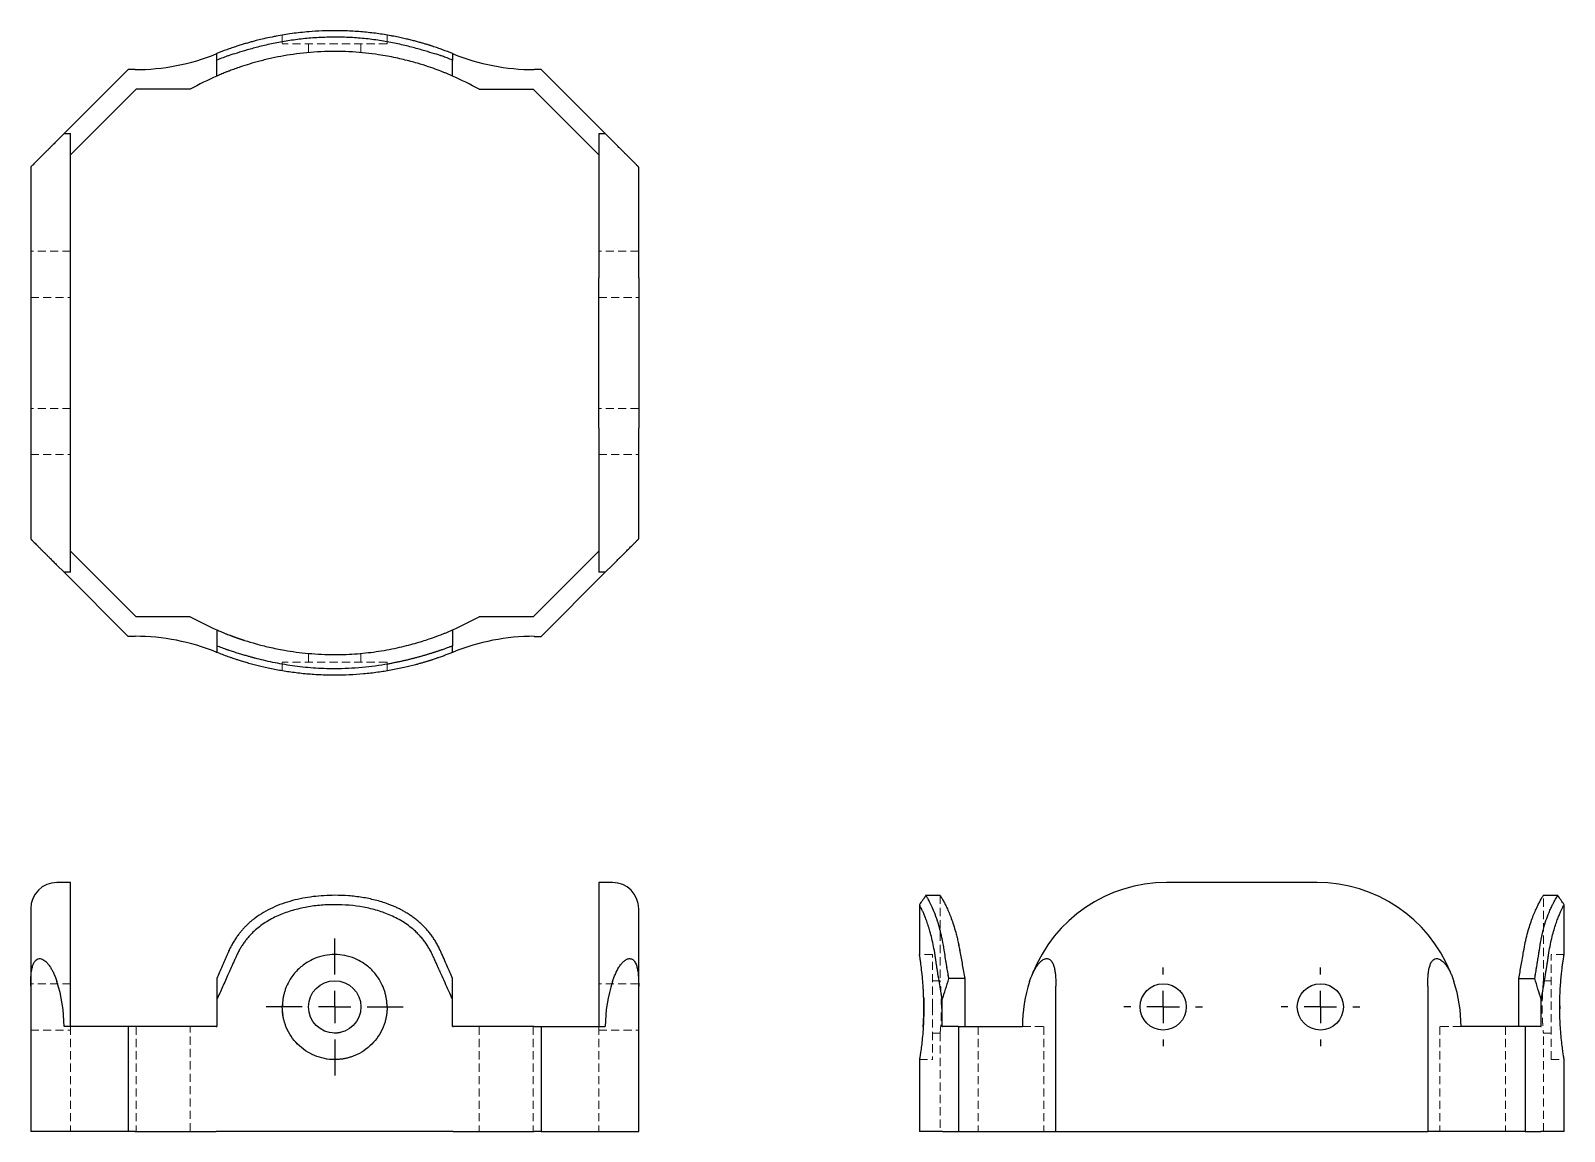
# Model space of a CAD drawing. Header units: millimetres. Extents: x 36 to 272, y 38 to 207.
import ezdxf

# ---------------------------------------------------------------- set-up
doc = ezdxf.new("R2010")
doc.units = ezdxf.units.MM
doc.linetypes.add('HIDDEN', pattern=[1.905, 1.27, -0.635])
doc.layers.add('10', color=7, linetype='Continuous')

# ---------------------------------------------------------------- blocks, each defined once
blk = doc.blocks.new('SW_CENTERMARKSYMBOL_0')
at = {"layer": '10', "color": 0}
for p, q in [((0, 5), (0, 6.54)), ((0, 0), (0, 2.5)), ((-5, 0), (-6.54, 0)), ((0, 0), (-2.5, 0)), ((0, 0), (0, -2.5)), ((0, 0), (2.5, 0)), ((5, 0), (6.54, 0)), ((0, -5), (0, -6.54))]:
    blk.add_line(p, q, dxfattribs=at)
blk = doc.blocks.new('SW_CENTERMARKSYMBOL_1')
at = {"layer": '10', "color": 0}
for p, q in [((0, 5), (0, 10.57)), ((0, 0), (0, 2.5)), ((-5, 0), (-10.57, 0)), ((0, 0), (-2.5, 0)), ((0, 0), (0, -2.5)), ((0, 0), (2.5, 0)), ((5, 0), (10.57, 0)), ((0, -5), (0, -10.57))]:
    blk.add_line(p, q, dxfattribs=at)
blk = doc.blocks.new('SW_CENTERMARKSYMBOL_2')
at = {"layer": '10', "color": 0}
for p, q in [((0, 5), (0, 6.06)), ((0, 0), (0, 2.5)), ((-5, 0), (-6.06, 0)), ((0, 0), (-2.5, 0)), ((0, 0), (0, -2.5)), ((0, 0), (2.5, 0)), ((5, 0), (6.06, 0)), ((0, -5), (0, -6.06))]:
    blk.add_line(p, q, dxfattribs=at)
blk = doc.blocks.new('SW_CENTERMARKSYMBOL_3')
at = {"layer": '10', "color": 0}
for p, q in [((0, 5), (0, 6.06)), ((0, 0), (0, 2.5)), ((-5, 0), (-6.06, 0)), ((0, 0), (-2.5, 0)), ((0, 0), (0, -2.5)), ((0, 0), (2.5, 0)), ((5, 0), (6.06, 0)), ((0, -5), (0, -6.06))]:
    blk.add_line(p, q, dxfattribs=at)

msp = doc.modelspace()

# ---------------------------------------------------------------- linework, layer by layer
at = {"color": 7, "linetype": 'HIDDEN', "lineweight": 18}
for p, q in [((74.93, 206.79), (74.93, 205.45)), ((91.08, 205.45), (91.08, 206.79)), ((91.08, 205.45), (74.93, 205.45)), ((78.97, 205.45), (78.97, 204.09)), ((87.04, 204.09), (87.04, 205.45)), ((42.31, 173.46), (36.15, 173.46)), ((129.85, 173.46), (123.69, 173.46)), ((36.15, 166.34), (42.31, 166.34)), ((123.69, 166.34), (129.85, 166.34)), ((42.31, 149.24), (36.15, 149.24)), ((129.85, 149.24), (123.69, 149.24)), ((36.15, 142.12), (42.31, 142.12)), ((123.69, 142.12), (129.85, 142.12)), ((78.97, 111.51), (78.97, 110.14)), ((87.04, 110.14), (87.04, 111.51)), ((91.08, 110.14), (74.93, 110.14)), ((74.93, 108.79), (74.93, 110.14)), ((91.08, 110.14), (91.08, 108.79)), ((176.31, 74.18), (176.31, 61)), ((269.27, 61.02), (269.27, 74.18)), ((66.84, 65.93), (66.71, 65.67)), ((175.14, 65.07), (173.09, 65.07)), ((175.14, 56.98), (175.14, 65.07)), ((176.94, 65.76), (177, 65.3)), ((177.17, 64.22), (177.65, 61.39)), ((270.45, 48.92), (270.45, 65.07)), ((272.5, 65.07), (270.45, 65.07)), ((42.31, 60.56), (36.15, 60.56)), ((129.85, 60.56), (123.69, 60.56)), ((176.31, 61.04), (175.14, 61.04)), ((270.45, 61.04), (269.27, 61.04)), ((74.97, 57.82), (74.93, 56.99)), ((175.14, 56.98), (175.14, 48.88)), ((176.49, 57.42), (176.49, 56.78)), ((36.15, 53.44), (42.31, 53.44)), ((42.31, 53.97), (42.31, 37.82)), ((52.43, 53.97), (52.43, 37.82)), ((60.75, 37.82), (60.75, 53.97)), ((105.25, 53.97), (105.25, 37.82)), ((113.57, 53.97), (113.57, 37.82)), ((123.69, 53.97), (123.69, 37.82)), ((123.69, 53.44), (129.85, 53.44)), ((175.14, 52.96), (176.31, 52.96)), ((176.32, 53.12), (176.31, 52.96)), ((176.31, 52.97), (176.31, 37.82)), ((182.14, 53.97), (182.14, 37.82)), ((188.99, 53.97), (192.26, 53.97)), ((192.26, 53.97), (192.26, 37.82)), ((253.32, 53.97), (253.32, 37.82)), ((256.6, 53.97), (253.32, 53.97)), ((263.44, 53.97), (263.44, 37.82)), ((269.27, 37.82), (269.27, 52.97)), ((269.27, 52.96), (270.45, 52.96)), ((173.09, 48.88), (175.14, 48.88)), ((270.45, 48.92), (272.5, 48.92))]:
    msp.add_line(p, q, dxfattribs=at)
at = {"color": 7, "linetype": 'Continuous', "lineweight": 25}
for p, q in [((51.18, 201.47), (41.3, 191.6)), ((52.26, 201.47), (51.18, 201.47)), ((64.84, 200.47), (64.84, 202.94)), ((101.17, 200.47), (101.17, 202.94)), ((114.82, 201.47), (113.75, 201.47)), ((114.82, 201.47), (124.7, 191.6)), ((52.43, 198.44), (42.31, 188.32)), ((60.75, 198.44), (52.43, 198.44)), ((105.25, 198.44), (113.57, 198.44)), ((113.57, 198.44), (123.69, 188.32)), ((40.19, 190.48), (41.3, 191.6)), ((41.3, 191.6), (42.31, 191.6)), ((42.31, 169.39), (42.31, 191.6)), ((123.69, 191.6), (123.69, 169.39)), ((123.69, 191.6), (124.7, 191.6)), ((124.7, 191.6), (125.81, 190.48)), ((36.15, 186.45), (36.15, 169.39)), ((129.85, 169.39), (129.85, 186.45)), ((36.15, 169.39), (36.15, 146.19)), ((42.31, 146.19), (42.31, 169.39)), ((123.69, 146.19), (123.69, 169.39)), ((129.85, 169.39), (129.85, 146.19)), ((36.15, 146.19), (36.15, 129.13)), ((42.31, 123.99), (42.31, 146.19)), ((123.69, 146.19), (123.69, 123.99)), ((129.85, 129.13), (129.85, 146.19)), ((52.43, 117.14), (42.31, 127.26)), ((113.57, 117.14), (123.69, 127.26)), ((41.3, 123.99), (40.19, 125.1)), ((42.31, 123.99), (41.3, 123.99)), ((51.18, 114.11), (41.3, 123.99)), ((114.82, 114.11), (124.7, 123.99)), ((124.7, 123.99), (123.69, 123.99)), ((125.81, 125.1), (124.7, 123.99)), ((60.75, 117.14), (52.43, 117.14)), ((113.57, 117.14), (105.25, 117.14)), ((52.26, 114.11), (51.18, 114.11)), ((64.84, 115.11), (64.84, 112.65)), ((101.17, 115.11), (101.17, 112.64)), ((113.75, 114.11), (114.82, 114.11)), ((99.36, 111.97), (99.25, 111.94)), ((42.31, 76.18), (40.19, 76.18)), ((42.31, 53.97), (42.31, 76.18)), ((125.81, 76.18), (123.69, 76.18)), ((123.69, 76.18), (123.69, 53.97)), ((234.39, 76.18), (211.19, 76.18)), ((176.32, 74.19), (174.12, 74.19)), ((271.47, 74.19), (269.26, 74.19)), ((36.15, 72.14), (36.15, 60.22)), ((129.85, 60.22), (129.85, 72.14)), ((173.12, 72.78), (173.12, 65.07)), ((272.46, 65.05), (272.46, 72.78)), ((66.71, 65.67), (66.64, 65.53)), ((99.36, 65.53), (99.25, 65.76)), ((176.97, 65.53), (176.94, 65.76)), ((36.15, 60.22), (36.15, 37.82)), ((129.85, 37.82), (129.85, 60.22)), ((180.11, 61.39), (177.64, 61.39)), ((180.11, 61.39), (180.11, 53.97)), ((194.13, 37.82), (194.13, 60.22)), ((251.45, 60.22), (251.45, 37.82)), ((265.47, 53.97), (265.47, 61.39)), ((265.47, 61.39), (267.94, 61.39)), ((64.84, 58.12), (64.84, 53.97)), ((101.17, 53.97), (101.17, 58.13)), ((173.77, 58.45), (173.79, 56.98)), ((176.64, 53.97), (176.64, 58.13)), ((268.94, 53.97), (268.94, 58.13)), ((271.79, 57.19), (271.79, 56.73)), ((51.18, 53.97), (41.3, 53.97)), ((51.18, 53.97), (51.18, 37.82)), ((52.26, 53.97), (51.18, 53.97)), ((64.75, 53.97), (52.26, 53.97)), ((64.75, 53.97), (64.84, 53.97)), ((101.17, 53.97), (101.25, 53.97)), ((113.75, 53.97), (101.25, 53.97)), ((113.75, 53.97), (114.82, 53.97)), ((114.82, 53.97), (114.82, 37.82)), ((114.82, 53.97), (124.7, 53.97)), ((176.64, 53.97), (176.68, 53.97)), ((179.11, 53.97), (176.68, 53.97)), ((179.11, 53.97), (179.11, 37.82)), ((179.11, 53.97), (188.99, 53.97)), ((266.47, 53.97), (256.6, 53.97)), ((266.47, 53.97), (266.47, 37.82)), ((268.9, 53.97), (266.47, 53.97)), ((268.9, 53.97), (268.94, 53.97)), ((173.12, 48.88), (173.12, 37.82)), ((272.46, 37.82), (272.46, 48.92)), ((51.18, 37.82), (36.15, 37.82)), ((52.26, 37.82), (51.18, 37.82)), ((52.26, 37.82), (64.75, 37.82)), ((101.25, 37.82), (64.75, 37.82)), ((101.25, 37.82), (113.75, 37.82)), ((114.82, 37.82), (113.75, 37.82)), ((114.82, 37.82), (129.85, 37.82)), ((176.68, 37.82), (173.12, 37.82)), ((176.68, 37.82), (179.11, 37.82)), ((179.11, 37.82), (194.13, 37.82)), ((194.13, 37.82), (251.45, 37.82)), ((266.47, 37.82), (251.45, 37.82)), ((266.47, 37.82), (268.9, 37.82)), ((272.46, 37.82), (268.9, 37.82))]:
    msp.add_line(p, q, dxfattribs=at)
at = {"color": 7, "linetype": 'HIDDEN', "lineweight": 18, "flags": 128}
for points in [[(64.84, 61.39), (64.84, 61.39)], [(64.84, 61.39), (64.84, 61.39)], [(101.17, 61.39), (101.17, 61.39)], [(101.17, 61.39), (101.17, 61.39)], [(74.93, 56.99), (74.99, 56.02), (75.14, 55.17)]]:
    msp.add_lwpolyline(points, dxfattribs=at)
at = {"color": 7, "linetype": 'Continuous', "lineweight": 25}
for centre, radius in [((83, 57), 4.04), ((210.68, 57), 3.56), ((234.9, 57), 3.56)]:
    msp.add_circle(centre, radius, dxfattribs=at)
for centre, radius, start, end in [((52.26, 234.71), 33.25, 270, 292.0731), ((83, 158.9), 48.56, 111.9686, 112.0731), ((83, 158.9), 48.56, 67.9269, 68.0314), ((113.75, 234.71), 33.25, 247.9269, 270), ((83, 158.9), 45.37, 113.605, 119.3691), ((83, 158.9), 45.37, 60.6309, 66.3951), ((83, 156.68), 45.37, 240.6309, 246.395), ((83, 156.68), 45.37, 293.6049, 299.3691), ((52.26, 80.87), 33.25, 67.9269, 90), ((113.75, 80.87), 33.25, 90, 112.0731), ((83, 156.68), 48.56, 247.9269, 248.0314), ((83, 156.68), 48.56, 291.9686, 292.0731), ((40.19, 72.14), 4.04, 90, 180), ((125.81, 72.14), 4.04, 0, 90), ((211.19, 53.97), 22.2, 90, 158.518), ((234.39, 53.97), 22.2, 22.2189, 90), ((175.31, 65.68), 3.96, 9.5056, 13.4053), ((211.19, 53.97), 22.2, 161.8003, 180), ((234.39, 53.97), 22.2, 0, 18.1997)]:
    msp.add_arc(centre, radius, start, end, dxfattribs=at)
at = {"color": 7, "linetype": 'HIDDEN', "lineweight": 18}
for start, end in [(359.0527, 11.845), (221.7468, 275.8578)]:
    msp.add_arc((83, 56.99), 8.07, start, end, dxfattribs=at)
at = {"color": 7, "linetype": 'Continuous', "lineweight": 25}
for centre, start_param, end_param in [((19.08, 53.97), 0, 0.317644), ((146.92, 53.97), 2.823948, 3.141593)]:
    msp.add_ellipse(centre, major_axis=(22.22, 0), ratio=0.999359, start_param=start_param, end_param=end_param, dxfattribs=at)
for points, knots in [([(99.25, 203.65), (98.91, 203.76), (98.51, 203.88), (97.58, 204.16), (97.05, 204.32), (95.89, 204.65), (95.26, 204.82), (94.25, 205.08), (93.91, 205.17), (93.2, 205.33), (92.84, 205.41), (92.11, 205.56), (91.74, 205.64), (90.99, 205.77), (90.6, 205.84), (89.83, 205.96), (89.44, 206.02), (88.65, 206.13), (88.25, 206.18), (87.04, 206.31), (86.24, 206.37), (84.62, 206.45), (83.81, 206.47), (82.59, 206.47), (82.18, 206.46), (81.36, 206.44), (80.95, 206.42), (79.73, 206.36), (78.92, 206.29), (77.34, 206.12), (76.56, 206.02), (75.02, 205.78), (74.27, 205.64), (73.16, 205.42), (72.8, 205.34), (72.1, 205.17), (71.75, 205.09), (70.75, 204.84), (70.12, 204.66), (68.95, 204.33), (68.42, 204.17), (67.5, 203.88), (67.09, 203.76), (66.75, 203.64)], [0, 0, 0, 0, 0.0625, 0.0625, 0.125, 0.125, 0.1875, 0.1875, 0.21875, 0.21875, 0.25, 0.25, 0.28125, 0.28125, 0.3125, 0.3125, 0.34375, 0.34375, 0.375, 0.375, 0.4375, 0.4375, 0.5, 0.5, 0.53125, 0.53125, 0.5625, 0.5625, 0.625, 0.625, 0.6875, 0.6875, 0.75, 0.75, 0.78125, 0.78125, 0.8125, 0.8125, 0.875, 0.875, 0.9375, 0.9375, 1, 1, 1, 1]), ([(98.09, 205.06), (98.04, 205.08), (97.93, 205.11), (97.77, 205.17), (97.59, 205.22), (97.39, 205.28), (97.19, 205.35), (96.96, 205.41), (96.73, 205.48), (96.48, 205.56), (96.21, 205.63), (95.93, 205.71), (95.63, 205.79), (95.31, 205.88), (94.98, 205.96), (94.63, 206.05), (94.26, 206.14), (93.87, 206.23), (93.46, 206.32), (93.04, 206.42), (92.59, 206.51), (92.12, 206.6), (91.13, 206.79), (89.54, 207.04), (87.3, 207.29), (84.98, 207.44), (82.88, 207.48), (80.9, 207.43), (78.82, 207.3), (76.43, 207.04), (74.55, 206.73), (73.12, 206.45), (72.14, 206.24), (71.17, 206), (70.54, 205.84), (70.13, 205.73), (69.84, 205.65), (69.53, 205.56), (69.21, 205.46), (68.88, 205.37), (68.55, 205.26), (68.22, 205.16), (68.02, 205.1), (67.92, 205.06)], [0, 0, 0, 0, 0.009969, 0.020106, 0.030414, 0.040899, 0.051564, 0.062419, 0.073469, 0.084723, 0.096191, 0.107883, 0.119809, 0.13198, 0.144409, 0.157108, 0.170091, 0.183369, 0.196957, 0.210868, 0.225116, 0.239714, 0.254676, 0.316903, 0.380602, 0.445479, 0.511021, 0.553455, 0.609891, 0.684456, 0.756964, 0.77715, 0.817964, 0.852801, 0.878906, 0.889703, 0.901686, 0.914868, 0.92927, 0.944926, 0.961884, 0.980213, 1, 1, 1, 1]), ([(67.92, 205.06), (67.79, 205.02), (67.66, 204.98), (67.4, 204.89), (67.02, 204.76), (66.12, 204.44), (65.35, 204.15), (64.84, 203.94)], [0, 0, 0, 0, 0.125, 0.125, 0.25, 0.5, 1, 1, 1, 1]), ([(64.84, 202.94), (64.84, 203.1), (64.84, 203.43), (64.84, 203.77), (64.84, 203.94)], [0, 0, 0, 0, 0.501557, 1, 1, 1, 1]), ([(66.75, 203.64), (66.67, 203.62), (66.59, 203.59), (66.43, 203.54), (66.19, 203.45), (65.63, 203.25), (65.15, 203.06), (64.84, 202.94)], [0, 0, 0, 0, 0.125, 0.125, 0.25, 0.5, 1, 1, 1, 1]), ([(99.35, 201.22), (99.35, 201.22), (99.02, 201.35), (98.24, 201.65), (96.67, 202.18), (94.72, 202.75), (92.4, 203.31), (90.04, 203.74), (87.78, 204.03), (85.72, 204.21), (83.59, 204.28), (80.7, 204.25), (77.18, 203.96), (73.85, 203.37), (71.47, 202.79), (69.84, 202.33), (68.56, 201.92), (67.57, 201.57), (66.99, 201.35), (66.71, 201.24), (66.64, 201.22)], [0, 0, 0, 0, 0.000172, 0.063068, 0.125097, 0.188502, 0.255388, 0.327555, 0.379027, 0.431285, 0.484696, 0.539602, 0.649565, 0.75125, 0.805807, 0.857995, 0.908905, 0.948111, 0.988715, 1, 1, 1, 1]), ([(101.17, 203.94), (100.66, 204.15), (100.14, 204.34), (99.37, 204.62), (99.12, 204.71), (98.73, 204.85), (98.6, 204.89), (98.35, 204.98), (98.22, 205.02), (98.09, 205.06)], [0, 0, 0, 0, 0.5, 0.5, 0.75, 0.75, 0.875, 0.875, 1, 1, 1, 1]), ([(99.36, 203.61), (99.34, 203.62), (99.31, 203.63), (99.27, 203.64), (99.25, 203.65)], [0, 0, 0, 0, 0.530778, 1, 1, 1, 1]), ([(101.17, 202.94), (101.03, 202.99), (100.76, 203.1), (100.35, 203.26), (99.96, 203.4), (99.64, 203.52), (99.44, 203.58), (99.36, 203.61)], [0, 0, 0, 0, 0.228451, 0.457562, 0.680329, 0.861139, 1, 1, 1, 1]), ([(66.64, 201.22), (66.58, 201.19), (66.44, 201.14), (66.22, 201.05), (65.82, 200.89), (65.36, 200.7), (64.98, 200.54), (64.84, 200.47)], [0, 0, 0, 0, 0.103003, 0.224767, 0.365298, 0.758892, 1, 1, 1, 1]), ([(101.17, 200.47), (101.02, 200.54), (100.72, 200.67), (100.27, 200.86), (99.81, 201.04), (99.51, 201.16), (99.35, 201.22)], [0, 0, 0, 0, 0.248446, 0.497928, 0.748445, 1, 1, 1, 1]), ([(40.19, 190.48), (40.06, 190.35), (39.91, 190.21), (39.58, 189.88), (39.4, 189.7), (39.09, 189.39), (38.98, 189.28), (38.74, 189.04), (38.62, 188.92), (38.36, 188.66), (38.22, 188.52), (37.93, 188.23), (37.78, 188.08), (37.54, 187.84), (37.47, 187.77), (37.31, 187.61), (37.24, 187.54), (37.09, 187.39), (37.02, 187.32), (36.89, 187.19), (36.83, 187.13), (36.66, 186.96), (36.58, 186.88), (36.44, 186.74), (36.38, 186.68), (36.3, 186.6), (36.26, 186.57), (36.21, 186.52), (36.2, 186.5), (36.16, 186.46), (36.15, 186.45), (36.15, 186.45)], [0, 0, 0, 0, 0.125, 0.125, 0.25, 0.25, 0.3125, 0.3125, 0.375, 0.375, 0.4375, 0.4375, 0.5, 0.5, 0.53125, 0.53125, 0.5625, 0.5625, 0.59375, 0.59375, 0.625, 0.625, 0.6875, 0.6875, 0.75, 0.75, 0.8125, 0.8125, 0.875, 0.875, 1, 1, 1, 1]), ([(129.85, 186.45), (129.85, 186.45), (129.85, 186.45), (129.84, 186.46), (129.81, 186.49), (129.78, 186.52), (129.73, 186.57), (129.65, 186.65), (129.52, 186.78), (129.32, 186.98), (129.06, 187.24), (128.73, 187.57), (128.4, 187.9), (128.09, 188.21), (127.8, 188.5), (127.48, 188.82), (127.14, 189.16), (126.82, 189.48), (126.53, 189.77), (126.27, 190.03), (126.03, 190.27), (125.89, 190.41), (125.81, 190.48)], [0, 0, 0, 0, 0.047713, 0.092997, 0.135907, 0.176515, 0.214914, 0.251227, 0.309459, 0.360569, 0.406952, 0.452268, 0.500874, 0.537914, 0.578993, 0.625098, 0.685893, 0.750338, 0.808489, 0.869396, 0.933195, 1, 1, 1, 1]), ([(36.15, 129.13), (36.15, 129.13), (36.15, 129.13), (36.16, 129.12), (36.19, 129.09), (36.22, 129.06), (36.27, 129.01), (36.35, 128.93), (36.48, 128.81), (36.68, 128.6), (36.94, 128.34), (37.27, 128.01), (37.6, 127.68), (37.91, 127.37), (38.2, 127.08), (38.52, 126.76), (38.86, 126.42), (39.18, 126.1), (39.47, 125.81), (39.73, 125.55), (39.97, 125.31), (40.11, 125.17), (40.19, 125.1)], [0, 0, 0, 0, 0.047713, 0.092997, 0.135907, 0.176515, 0.214914, 0.251227, 0.309459, 0.360569, 0.406952, 0.452268, 0.500874, 0.537914, 0.578993, 0.625098, 0.685893, 0.750338, 0.808489, 0.869396, 0.933195, 1, 1, 1, 1]), ([(125.81, 125.1), (125.94, 125.23), (126.09, 125.37), (126.42, 125.7), (126.6, 125.88), (126.91, 126.2), (127.02, 126.31), (127.26, 126.54), (127.38, 126.66), (127.64, 126.92), (127.78, 127.06), (128.07, 127.35), (128.22, 127.5), (128.46, 127.74), (128.53, 127.82), (128.69, 127.97), (128.76, 128.05), (128.91, 128.19), (128.98, 128.26), (129.11, 128.39), (129.17, 128.45), (129.34, 128.62), (129.42, 128.7), (129.56, 128.85), (129.62, 128.9), (129.7, 128.98), (129.74, 129.02), (129.79, 129.07), (129.8, 129.08), (129.84, 129.12), (129.85, 129.13), (129.85, 129.13)], [0, 0, 0, 0, 0.125, 0.125, 0.25, 0.25, 0.3125, 0.3125, 0.375, 0.375, 0.4375, 0.4375, 0.5, 0.5, 0.53125, 0.53125, 0.5625, 0.5625, 0.59375, 0.59375, 0.625, 0.625, 0.6875, 0.6875, 0.75, 0.75, 0.8125, 0.8125, 0.875, 0.875, 1, 1, 1, 1]), ([(64.84, 115.11), (65.03, 115.02), (65.4, 114.87), (65.9, 114.66), (66.31, 114.49), (66.56, 114.4), (66.67, 114.35)], [0, 0, 0, 0, 0.325115, 0.600154, 0.825115, 1, 1, 1, 1]), ([(66.67, 114.35), (66.74, 114.33), (66.85, 114.28), (66.99, 114.23), (67.08, 114.2), (67.16, 114.17), (67.24, 114.14), (67.32, 114.11), (67.4, 114.08), (67.49, 114.05), (67.57, 114.02), (67.66, 113.98), (67.75, 113.95), (67.84, 113.92), (67.93, 113.89), (68.02, 113.85), (68.12, 113.82), (68.22, 113.79), (68.32, 113.75), (68.42, 113.72), (68.52, 113.69), (68.62, 113.65), (68.73, 113.62), (68.84, 113.58), (68.94, 113.54), (69.06, 113.51), (69.65, 113.32), (70.87, 112.95), (72.92, 112.43), (75.62, 111.88), (79.01, 111.43), (82.24, 111.28), (84.76, 111.33), (86.49, 111.43), (88.16, 111.59), (90.37, 111.89), (92.98, 112.39), (95.72, 113.11), (97.89, 113.81), (98.93, 114.2), (99.36, 114.36), (99.36, 114.36)], [0, 0, 0, 0, 0.013226, 0.021746, 0.025561, 0.029748, 0.033928, 0.038103, 0.042274, 0.046439, 0.050602, 0.054761, 0.058918, 0.063074, 0.067228, 0.071383, 0.075538, 0.079694, 0.083851, 0.088012, 0.092175, 0.096342, 0.100514, 0.104691, 0.108873, 0.113062, 0.117259, 0.175858, 0.23682, 0.301612, 0.39798, 0.500069, 0.544731, 0.588244, 0.630798, 0.672597, 0.761048, 0.842474, 0.920576, 0.999527, 1, 1, 1, 1]), ([(99.36, 114.36), (99.51, 114.42), (99.82, 114.54), (100.27, 114.72), (100.72, 114.91), (101.02, 115.04), (101.17, 115.11)], [0, 0, 0, 0, 0.247505, 0.496672, 0.747503, 1, 1, 1, 1]), ([(66.75, 111.94), (66.73, 111.94), (66.72, 111.95), (66.68, 111.96), (66.67, 111.97), (66.63, 111.98), (66.61, 111.98), (66.53, 112.01), (66.46, 112.03), (66.44, 112.04), (66.44, 112.04), (66.43, 112.04), (66.43, 112.05), (66.41, 112.05), (66.36, 112.07), (66.25, 112.11), (66.01, 112.2), (65.8, 112.27), (65.39, 112.43), (65.11, 112.54), (64.84, 112.65)], [0, 0, 0, 0, 0.003906, 0.003906, 0.007812, 0.007812, 0.015625, 0.015625, 0.03125, 0.03125, 0.035156, 0.035156, 0.039062, 0.046875, 0.0625, 0.125, 0.25, 0.5, 0.5, 1, 1, 1, 1]), ([(64.84, 112.65), (64.84, 112.48), (64.84, 112.15), (64.84, 111.81), (64.84, 111.64)], [0, 0, 0, 0, 0.504137, 1, 1, 1, 1]), ([(67.92, 110.52), (67.84, 110.54), (67.66, 110.61), (67.33, 110.72), (66.97, 110.84), (66.42, 111.04), (65.72, 111.29), (65.13, 111.53), (64.84, 111.64)], [0, 0, 0, 0, 0.072704, 0.176056, 0.317956, 0.425497, 0.716169, 1, 1, 1, 1]), ([(99.25, 111.94), (99.2, 111.92), (99.11, 111.89), (98.95, 111.83), (98.78, 111.78), (98.61, 111.73), (98.43, 111.67), (98.25, 111.61), (98.06, 111.55), (97.87, 111.49), (97.67, 111.43), (97.47, 111.37), (97.26, 111.3), (97.04, 111.24), (96.82, 111.18), (96.6, 111.11), (96.37, 111.05), (96.14, 110.98), (95.91, 110.92), (95.67, 110.85), (95.43, 110.79), (95.18, 110.72), (94.93, 110.66), (94.68, 110.6), (94.43, 110.53), (94.17, 110.47), (93.91, 110.41), (93.65, 110.35), (93.39, 110.29), (93.12, 110.23), (92.86, 110.17), (92.59, 110.12), (92.32, 110.06), (92.05, 110.01), (91.77, 109.95), (91.5, 109.9), (90.67, 109.75), (89.26, 109.53), (87.22, 109.3), (85.13, 109.15), (83.16, 109.1), (81.35, 109.13), (79.7, 109.22), (78.07, 109.37), (76.48, 109.57), (74.93, 109.81), (73.44, 110.1), (72.03, 110.42), (71.12, 110.65), (70.63, 110.78), (70.52, 110.81), (70.37, 110.85), (70.19, 110.9), (69.97, 110.96), (69.73, 111.03), (69.46, 111.1), (69.16, 111.19), (68.84, 111.28), (68.51, 111.38), (68.16, 111.49), (67.8, 111.6), (67.44, 111.71), (67.08, 111.83), (66.86, 111.9), (66.75, 111.94)], [0, 0, 0, 0, 0.009048, 0.018008, 0.026885, 0.035684, 0.044409, 0.053066, 0.061659, 0.070192, 0.078667, 0.087089, 0.095461, 0.103786, 0.112065, 0.120302, 0.128499, 0.136657, 0.144778, 0.152864, 0.160915, 0.168934, 0.176921, 0.184876, 0.192801, 0.200696, 0.208562, 0.216398, 0.224205, 0.231983, 0.239733, 0.247453, 0.255145, 0.262808, 0.270441, 0.278047, 0.285629, 0.338694, 0.392128, 0.445857, 0.499796, 0.542158, 0.584452, 0.626588, 0.668501, 0.710165, 0.751603, 0.792878, 0.834073, 0.83665, 0.840411, 0.845357, 0.85149, 0.858813, 0.86733, 0.87705, 0.887981, 0.900137, 0.913531, 0.928183, 0.944117, 0.961366, 0.979975, 1, 1, 1, 1]), ([(101.17, 111.64), (100.98, 111.57), (100.59, 111.41), (100, 111.19), (99.49, 111), (99.04, 110.84), (98.68, 110.72), (98.35, 110.61), (98.16, 110.55), (98.09, 110.52)], [0, 0, 0, 0, 0.188778, 0.3802828, 0.5745153, 0.6819387, 0.8239715, 0.9272944, 1, 1, 1, 1]), ([(101.17, 112.64), (101.03, 112.59), (100.75, 112.48), (100.31, 112.31), (99.85, 112.14), (99.52, 112.03), (99.36, 111.97)], [0, 0, 0, 0, 0.238404, 0.453222, 0.726909, 1, 1, 1, 1]), ([(101.17, 111.64), (101.17, 111.81), (101.17, 112.15), (101.17, 112.48), (101.17, 112.64)], [0, 0, 0, 0, 0.498171, 1, 1, 1, 1]), ([(98.09, 110.52), (98.04, 110.5), (97.94, 110.47), (97.77, 110.42), (97.6, 110.36), (97.43, 110.31), (97.24, 110.25), (97.04, 110.19), (96.84, 110.13), (96.63, 110.07), (96.41, 110), (96.18, 109.94), (95.94, 109.87), (95.69, 109.8), (94.99, 109.62), (93.69, 109.3), (91.72, 108.89), (89.61, 108.55), (86.74, 108.22), (84.36, 108.11), (81.99, 108.12), (80.36, 108.17), (78.14, 108.35), (76, 108.61), (73.94, 108.96), (72.05, 109.36), (70.76, 109.68), (69.97, 109.9), (69.56, 110.01), (69.18, 110.13), (68.82, 110.23), (68.5, 110.34), (68.19, 110.43), (68.01, 110.49), (67.92, 110.52)], [0, 0, 0, 0, 0.009845, 0.019651, 0.029425, 0.039177, 0.048915, 0.058648, 0.068385, 0.078134, 0.087904, 0.097704, 0.107542, 0.117427, 0.127367, 0.189491, 0.254621, 0.31412, 0.376866, 0.500039, 0.510916, 0.573078, 0.634523, 0.697684, 0.756973, 0.819139, 0.878866, 0.89633, 0.913662, 0.930908, 0.948117, 0.965336, 0.982615, 1, 1, 1, 1]), ([(99.25, 65.76), (99.2, 65.86), (99.11, 66.07), (98.95, 66.38), (98.78, 66.69), (98.61, 66.98), (98.43, 67.27), (98.25, 67.55), (98.06, 67.82), (97.87, 68.09), (97.67, 68.35), (97.47, 68.6), (97.26, 68.85), (97.04, 69.08), (96.82, 69.32), (96.6, 69.54), (96.37, 69.76), (96.14, 69.97), (95.91, 70.18), (95.67, 70.37), (95.43, 70.57), (95.18, 70.75), (94.93, 70.93), (94.68, 71.11), (94.43, 71.28), (94.17, 71.44), (93.91, 71.6), (93.65, 71.75), (93.39, 71.89), (93.12, 72.03), (92.86, 72.16), (92.59, 72.29), (92.32, 72.41), (92.05, 72.53), (91.77, 72.64), (91.5, 72.75), (90.67, 73.06), (89.26, 73.49), (87.22, 73.91), (85.13, 74.15), (83.16, 74.22), (81.35, 74.16), (79.7, 74.01), (78.07, 73.76), (76.48, 73.4), (74.93, 72.92), (73.44, 72.32), (72.03, 71.59), (71.12, 70.99), (70.63, 70.63), (70.52, 70.54), (70.37, 70.42), (70.19, 70.27), (69.97, 70.09), (69.73, 69.87), (69.46, 69.61), (69.16, 69.31), (68.84, 68.97), (68.51, 68.58), (68.16, 68.13), (67.8, 67.63), (67.44, 67.07), (67.08, 66.44), (66.86, 65.99), (66.75, 65.76)], [0, 0, 0, 0, 0.009048, 0.018008, 0.026885, 0.035684, 0.044409, 0.053066, 0.061659, 0.070192, 0.078667, 0.087089, 0.095461, 0.103786, 0.112065, 0.120302, 0.128499, 0.136657, 0.144778, 0.152864, 0.160915, 0.168934, 0.176921, 0.184876, 0.192801, 0.200696, 0.208562, 0.216398, 0.224205, 0.231983, 0.239733, 0.247453, 0.255145, 0.262808, 0.270441, 0.278047, 0.285629, 0.338694, 0.392128, 0.445857, 0.499796, 0.542158, 0.584452, 0.626588, 0.668501, 0.710165, 0.751603, 0.792878, 0.834073, 0.83665, 0.840411, 0.845357, 0.85149, 0.858813, 0.86733, 0.87705, 0.887981, 0.900137, 0.913531, 0.928183, 0.944117, 0.961366, 0.979975, 1, 1, 1, 1]), ([(174.12, 74.21), (173.94, 73.95), (173.61, 73.47), (173.27, 72.98), (173.11, 72.75)], [0, 0, 0, 0, 0.5348159, 1, 1, 1, 1]), ([(176.94, 65.76), (176.85, 66.28), (176.68, 67.31), (176.36, 68.66), (175.98, 70.03), (175.54, 71.31), (175.07, 72.42), (174.67, 73.23), (174.36, 73.8), (174.16, 74.14), (174.13, 74.18), (174.12, 74.2)], [0, 0, 0, 0, 0.090801, 0.178019, 0.262623, 0.385814, 0.505444, 0.625407, 0.750054, 0.875571, 1, 1, 1, 1]), ([(176.32, 74.18), (176.33, 74.17), (176.33, 74.16), (176.51, 73.88), (176.78, 73.4), (177.09, 72.8), (177.42, 72.13), (177.76, 71.34), (178.11, 70.42), (178.46, 69.38), (178.71, 68.5), (178.88, 67.86), (178.96, 67.5), (179.05, 67.13), (179.13, 66.75), (179.21, 66.36), (179.29, 65.95), (179.34, 65.68), (179.36, 65.53), (179.36, 65.53)], [0, 0, 0, 0, 0.100641, 0.22434, 0.344566, 0.435216, 0.521559, 0.604376, 0.68455, 0.763054, 0.840921, 0.863213, 0.885564, 0.907998, 0.930541, 0.953216, 0.976046, 0.999054, 1, 1, 1, 1]), ([(266.22, 65.54), (266.22, 65.54), (266.3, 66.02), (266.48, 66.94), (266.78, 68.22), (267.11, 69.37), (267.46, 70.41), (267.81, 71.33), (268.16, 72.12), (268.49, 72.8), (268.81, 73.4), (269.07, 73.88), (269.25, 74.17), (269.26, 74.18), (269.26, 74.18)], [0, 0, 0, 0, 0.000344, 0.07944, 0.157207, 0.234736, 0.313125, 0.393441, 0.476673, 0.563714, 0.655342, 0.775505, 0.897977, 1, 1, 1, 1]), ([(268.65, 65.76), (268.73, 66.29), (268.91, 67.37), (269.25, 68.91), (269.67, 70.36), (270.09, 71.45), (270.43, 72.23), (270.7, 72.79), (270.93, 73.25), (271.16, 73.64), (271.34, 73.95), (271.46, 74.15), (271.46, 74.17), (271.47, 74.18)], [0, 0, 0, 0, 0.092091, 0.185948, 0.297327, 0.41186, 0.485608, 0.559368, 0.635195, 0.711039, 0.809287, 0.907547, 1, 1, 1, 1]), ([(272.47, 72.75), (272.31, 72.98), (271.98, 73.46), (271.64, 73.95), (271.46, 74.21)], [0, 0, 0, 0, 0.464193, 1, 1, 1, 1]), ([(98.09, 65), (98.04, 65.1), (97.94, 65.31), (97.77, 65.63), (97.6, 65.93), (97.43, 66.23), (97.24, 66.53), (97.04, 66.81), (96.84, 67.1), (96.63, 67.37), (96.41, 67.64), (96.18, 67.9), (95.94, 68.16), (95.69, 68.41), (94.99, 69.08), (93.69, 70.08), (91.72, 71.12), (89.61, 71.89), (86.74, 72.57), (84.36, 72.77), (81.99, 72.75), (80.36, 72.66), (78.14, 72.31), (76, 71.76), (73.94, 70.96), (72.05, 69.9), (70.76, 68.86), (69.97, 68.06), (69.56, 67.6), (69.18, 67.12), (68.82, 66.62), (68.5, 66.09), (68.19, 65.56), (68.01, 65.18), (67.92, 64.99)], [0, 0, 0, 0, 0.009845, 0.019651, 0.029425, 0.039177, 0.048915, 0.058648, 0.068385, 0.078134, 0.087904, 0.097704, 0.107542, 0.117427, 0.127367, 0.189491, 0.254621, 0.31412, 0.376866, 0.500039, 0.510916, 0.573078, 0.634523, 0.697684, 0.756973, 0.819139, 0.878866, 0.89633, 0.913662, 0.930908, 0.948117, 0.965336, 0.982615, 1, 1, 1, 1]), ([(175.52, 65), (175.45, 65.45), (175.3, 66.35), (175.03, 67.57), (174.74, 68.66), (174.45, 69.62), (174.16, 70.43), (173.89, 71.11), (173.66, 71.66), (173.45, 72.09), (173.27, 72.46), (173.14, 72.72), (173.13, 72.74), (173.13, 72.74)], [0, 0, 0, 0, 0.084771, 0.169131, 0.254499, 0.336866, 0.421401, 0.5091, 0.591508, 0.676845, 0.764726, 0.892081, 1, 1, 1, 1]), ([(270.06, 65), (270.14, 65.45), (270.28, 66.35), (270.55, 67.57), (270.84, 68.66), (271.13, 69.62), (271.42, 70.43), (271.69, 71.11), (271.93, 71.66), (272.13, 72.09), (272.28, 72.41), (272.39, 72.63), (272.46, 72.74), (272.46, 72.75), (272.46, 72.75)], [0, 0, 0, 0, 0.084796, 0.169183, 0.254283, 0.336883, 0.421689, 0.508569, 0.591163, 0.676783, 0.764531, 0.849047, 0.935422, 1, 1, 1, 1]), ([(36.15, 60.22), (36.15, 60.39), (36.15, 60.71), (36.16, 61.19), (36.19, 61.64), (36.22, 62.07), (36.27, 62.47), (36.35, 62.92), (36.48, 63.41), (36.68, 63.88), (36.94, 64.23), (37.27, 64.43), (37.6, 64.46), (37.91, 64.39), (38.2, 64.23), (38.52, 63.97), (38.86, 63.6), (39.18, 63.14), (39.47, 62.64), (39.73, 62.11), (39.97, 61.53), (40.11, 61.12), (40.19, 60.91)], [0, 0, 0, 0, 0.047713, 0.092997, 0.135907, 0.176515, 0.214914, 0.251227, 0.309459, 0.360569, 0.406952, 0.452268, 0.500874, 0.537914, 0.578993, 0.625098, 0.685893, 0.750338, 0.808489, 0.869396, 0.933195, 1, 1, 1, 1]), ([(66.75, 65.76), (66.73, 65.72), (66.72, 65.68), (66.68, 65.6), (66.67, 65.57), (66.63, 65.48), (66.61, 65.43), (66.53, 65.26), (66.46, 65.1), (66.44, 65.05), (66.44, 65.05), (66.43, 65.04), (66.43, 65.02), (66.41, 64.99), (66.36, 64.88), (66.25, 64.62), (66.01, 64.07), (65.8, 63.6), (65.39, 62.65), (65.11, 62.02), (64.84, 61.39)], [0, 0, 0, 0, 0.003906, 0.003906, 0.007812, 0.007812, 0.015625, 0.015625, 0.03125, 0.03125, 0.035156, 0.035156, 0.039062, 0.046875, 0.0625, 0.125, 0.25, 0.5, 0.5, 1, 1, 1, 1]), ([(67.92, 64.99), (67.84, 64.83), (67.66, 64.43), (67.33, 63.7), (66.97, 62.89), (66.42, 61.65), (65.72, 60.09), (65.13, 58.77), (64.84, 58.12)], [0, 0, 0, 0, 0.072704, 0.176056, 0.317956, 0.425497, 0.716169, 1, 1, 1, 1]), ([(91.08, 56.98), (91.08, 57.07), (91.08, 57.25), (91.06, 57.53), (91.04, 57.81), (91, 58.09), (90.96, 58.37), (90.91, 58.65), (90.84, 58.94), (90.77, 59.22), (90.68, 59.51), (90.58, 59.79), (90.34, 60.39), (89.81, 61.43), (88.77, 62.74), (87.45, 63.79), (86.03, 64.53), (84.58, 64.97), (83, 65.12), (81.43, 64.97), (79.98, 64.53), (78.55, 63.79), (77.24, 62.74), (76.19, 61.43), (75.62, 60.32), (75.34, 59.56), (75.19, 59.04), (75.07, 58.52), (74.99, 58), (74.94, 57.48), (74.93, 57.14), (74.93, 56.98)], [0, 0, 0, 0, 0.010787, 0.021691, 0.03271, 0.043847, 0.0551, 0.066471, 0.077959, 0.089566, 0.101291, 0.113135, 0.125097, 0.17744, 0.250103, 0.322391, 0.375067, 0.439242, 0.500008, 0.560768, 0.624949, 0.677617, 0.749913, 0.822567, 0.874919, 0.896753, 0.91819, 0.939231, 0.959878, 0.980134, 1, 1, 1, 1]), ([(101.17, 58.13), (100.98, 58.56), (100.59, 59.43), (100, 60.74), (99.49, 61.87), (99.04, 62.89), (98.68, 63.7), (98.35, 64.43), (98.16, 64.83), (98.09, 65)], [0, 0, 0, 0, 0.188778, 0.3802828, 0.5745153, 0.6819387, 0.8239715, 0.9272944, 1, 1, 1, 1]), ([(101.17, 61.39), (101.03, 61.72), (100.75, 62.34), (100.31, 63.34), (99.85, 64.39), (99.52, 65.15), (99.36, 65.53)], [0, 0, 0, 0, 0.238404, 0.453222, 0.726909, 1, 1, 1, 1]), ([(125.81, 60.91), (125.94, 61.31), (126.09, 61.69), (126.42, 62.43), (126.6, 62.78), (126.91, 63.28), (127.02, 63.44), (127.26, 63.73), (127.38, 63.87), (127.64, 64.11), (127.78, 64.21), (128.07, 64.37), (128.22, 64.43), (128.46, 64.45), (128.53, 64.45), (128.69, 64.42), (128.76, 64.39), (128.91, 64.32), (128.98, 64.26), (129.11, 64.14), (129.17, 64.07), (129.34, 63.83), (129.42, 63.65), (129.56, 63.25), (129.62, 63.05), (129.7, 62.62), (129.74, 62.41), (129.79, 61.97), (129.8, 61.75), (129.84, 61.1), (129.85, 60.66), (129.85, 60.22)], [0, 0, 0, 0, 0.125, 0.125, 0.25, 0.25, 0.3125, 0.3125, 0.375, 0.375, 0.4375, 0.4375, 0.5, 0.5, 0.53125, 0.53125, 0.5625, 0.5625, 0.59375, 0.59375, 0.625, 0.625, 0.6875, 0.6875, 0.75, 0.75, 0.8125, 0.8125, 0.875, 0.875, 1, 1, 1, 1]), ([(173.79, 56.98), (173.79, 57.07), (173.79, 57.25), (173.79, 57.53), (173.79, 57.81), (173.78, 58.09), (173.77, 58.37), (173.76, 58.65), (173.75, 58.94), (173.74, 59.22), (173.73, 59.51), (173.71, 59.79), (173.68, 60.39), (173.59, 61.43), (173.46, 62.74), (173.32, 63.79), (173.23, 64.36), (173.19, 64.65), (173.16, 64.81), (173.14, 64.93), (173.13, 65.01), (173.12, 65.06), (173.12, 65.06), (173.12, 65.07)], [0, 0, 0, 0, 0.021566, 0.043365, 0.065395, 0.087659, 0.110158, 0.132891, 0.155859, 0.179063, 0.202504, 0.226183, 0.250099, 0.354745, 0.500014, 0.644534, 0.749847, 0.793447, 0.836279, 0.878346, 0.919652, 0.960202, 1, 1, 1, 1]), ([(176.64, 58.13), (176.57, 58.56), (176.41, 59.43), (176.19, 60.74), (176, 61.87), (175.84, 62.89), (175.72, 63.7), (175.61, 64.43), (175.55, 64.83), (175.52, 65)], [0, 0, 0, 0, 0.188778, 0.3802828, 0.5745153, 0.6819387, 0.8239715, 0.9272944, 1, 1, 1, 1]), ([(177.64, 61.39), (177.59, 61.72), (177.48, 62.34), (177.31, 63.34), (177.14, 64.39), (177.03, 65.15), (176.97, 65.53)], [0, 0, 0, 0, 0.238404, 0.453222, 0.726909, 1, 1, 1, 1]), ([(179.36, 65.53), (179.42, 65.19), (179.54, 64.5), (179.72, 63.47), (179.91, 62.43), (180.04, 61.74), (180.11, 61.39)], [0, 0, 0, 0, 0.247505, 0.496672, 0.747503, 1, 1, 1, 1]), ([(190.1, 60.91), (190.23, 61.31), (190.37, 61.69), (190.7, 62.43), (190.88, 62.78), (191.2, 63.28), (191.31, 63.44), (191.54, 63.73), (191.66, 63.87), (191.92, 64.11), (192.06, 64.21), (192.35, 64.37), (192.5, 64.43), (192.74, 64.45), (192.82, 64.45), (192.97, 64.42), (193.05, 64.39), (193.19, 64.32), (193.26, 64.26), (193.39, 64.14), (193.45, 64.07), (193.62, 63.83), (193.7, 63.65), (193.85, 63.25), (193.9, 63.05), (193.98, 62.62), (194.02, 62.41), (194.07, 61.97), (194.08, 61.75), (194.12, 61.1), (194.13, 60.66), (194.13, 60.22)], [0, 0, 0, 0, 0.125, 0.125, 0.25, 0.25, 0.3125, 0.3125, 0.375, 0.375, 0.4375, 0.4375, 0.5, 0.5, 0.53125, 0.53125, 0.5625, 0.5625, 0.59375, 0.59375, 0.625, 0.625, 0.6875, 0.6875, 0.75, 0.75, 0.8125, 0.8125, 0.875, 0.875, 1, 1, 1, 1]), ([(251.45, 60.22), (251.45, 60.39), (251.45, 60.71), (251.46, 61.19), (251.49, 61.64), (251.52, 62.07), (251.57, 62.47), (251.65, 62.92), (251.78, 63.41), (251.98, 63.88), (252.24, 64.23), (252.57, 64.43), (252.9, 64.46), (253.21, 64.39), (253.5, 64.23), (253.82, 63.97), (254.16, 63.6), (254.48, 63.14), (254.77, 62.64), (255.03, 62.11), (255.27, 61.53), (255.41, 61.12), (255.48, 60.91)], [0, 0, 0, 0, 0.047713, 0.092997, 0.135907, 0.176515, 0.214914, 0.251227, 0.309459, 0.360569, 0.406952, 0.452268, 0.500874, 0.537914, 0.578993, 0.625098, 0.685893, 0.750338, 0.808489, 0.869396, 0.933195, 1, 1, 1, 1]), ([(265.47, 61.39), (265.54, 61.73), (265.67, 62.42), (265.86, 63.45), (266.04, 64.49), (266.16, 65.19), (266.22, 65.54)], [0, 0, 0, 0, 0.248446, 0.497928, 0.748445, 1, 1, 1, 1]), ([(267.94, 61.39), (267.99, 61.7), (268.1, 62.33), (268.26, 63.27), (268.4, 64.14), (268.52, 64.89), (268.58, 65.34), (268.61, 65.53)], [0, 0, 0, 0, 0.228451, 0.457562, 0.680329, 0.861139, 1, 1, 1, 1]), ([(268.61, 65.53), (268.62, 65.57), (268.63, 65.64), (268.64, 65.72), (268.65, 65.76)], [0, 0, 0, 0, 0.530778, 1, 1, 1, 1]), ([(268.94, 58.13), (269.15, 59.27), (269.34, 60.42), (269.62, 62.13), (269.71, 62.71), (269.85, 63.56), (269.89, 63.85), (269.98, 64.42), (270.02, 64.71), (270.06, 65)], [0, 0, 0, 0, 0.5, 0.5, 0.75, 0.75, 0.875, 0.875, 1, 1, 1, 1]), ([(271.79, 56.99), (271.79, 57.39), (271.8, 58.18), (271.84, 59.34), (271.91, 60.46), (272, 61.5), (272.09, 62.44), (272.19, 63.25), (272.29, 63.94), (272.37, 64.48), (272.43, 64.85), (272.46, 65.05), (272.46, 65.05), (272.46, 65.05)], [0, 0, 0, 0, 0.092657, 0.186349, 0.280989, 0.376761, 0.469217, 0.560862, 0.655972, 0.750034, 0.844035, 0.937266, 1, 1, 1, 1]), ([(64.84, 61.39), (64.84, 60.84), (64.84, 59.75), (64.84, 58.66), (64.84, 58.12)], [0, 0, 0, 0, 0.504137, 1, 1, 1, 1]), ([(101.17, 58.13), (101.17, 58.67), (101.17, 59.76), (101.17, 60.84), (101.17, 61.39)], [0, 0, 0, 0, 0.498171, 1, 1, 1, 1]), ([(176.64, 58.13), (176.81, 58.67), (177.15, 59.76), (177.48, 60.84), (177.64, 61.39)], [0, 0, 0, 0, 0.498171, 1, 1, 1, 1]), ([(83, 48.88), (83, 48.88), (82.47, 48.88), (81.41, 48.99), (79.88, 49.46), (78.48, 50.21), (77.25, 51.22), (76.24, 52.45), (75.66, 53.55), (75.35, 54.38), (75.19, 54.88), (75.07, 55.4), (74.99, 55.92), (74.94, 56.44), (74.93, 56.8), (74.93, 56.98)], [0, 0, 0, 0, 0.000249, 0.125092, 0.250081, 0.374977, 0.49995, 0.6251, 0.74992, 0.791956, 0.833603, 0.875046, 0.916469, 0.958059, 1, 1, 1, 1]), ([(91.08, 56.98), (91.08, 56.88), (91.07, 56.69), (91.06, 56.4), (91.03, 56.11), (91, 55.82), (90.95, 55.54), (90.9, 55.26), (90.83, 54.98), (90.76, 54.7), (90.67, 54.42), (90.57, 54.15), (90.31, 53.48), (89.77, 52.45), (88.76, 51.22), (87.53, 50.2), (86.43, 49.62), (85.6, 49.31), (85.1, 49.15), (84.58, 49.03), (84.06, 48.95), (83.54, 48.89), (83.18, 48.89), (83, 48.88)], [0, 0, 0, 0, 0.022927, 0.045726, 0.068427, 0.091058, 0.113651, 0.136236, 0.158842, 0.181499, 0.204239, 0.22709, 0.250082, 0.37486, 0.500013, 0.624954, 0.749861, 0.791887, 0.833538, 0.874993, 0.916434, 0.958043, 1, 1, 1, 1]), ([(173.79, 56.98), (173.79, 56.88), (173.79, 56.69), (173.79, 56.4), (173.79, 56.11), (173.78, 55.82), (173.77, 55.54), (173.76, 55.26), (173.75, 54.98), (173.74, 54.7), (173.73, 54.42), (173.71, 54.15), (173.67, 53.48), (173.59, 52.45), (173.46, 51.22), (173.32, 50.2), (173.24, 49.62), (173.19, 49.31), (173.16, 49.15), (173.14, 49.03), (173.13, 48.95), (173.12, 48.89), (173.12, 48.89), (173.12, 48.88)], [0, 0, 0, 0, 0.022927, 0.045726, 0.068427, 0.091058, 0.113651, 0.136236, 0.158842, 0.181499, 0.204239, 0.22709, 0.250082, 0.37486, 0.500013, 0.624954, 0.749861, 0.791887, 0.833538, 0.874993, 0.916434, 0.958043, 1, 1, 1, 1]), ([(173.69, 53.88), (173.69, 53.88), (173.71, 54.04), (173.73, 54.38), (173.75, 54.88), (173.77, 55.4), (173.78, 55.92), (173.79, 56.44), (173.79, 56.8), (173.79, 56.98)], [0, 0, 0, 0, 0.0002778, 0.1683204, 0.3348112, 0.5004823, 0.6660763, 0.8323372, 1, 1, 1, 1]), ([(272.46, 48.92), (272.46, 48.92), (272.46, 48.92), (272.46, 48.94), (272.46, 48.96), (272.45, 49), (272.44, 49.05), (272.43, 49.1), (272.42, 49.17), (272.41, 49.24), (272.4, 49.33), (272.38, 49.43), (272.34, 49.69), (272.26, 50.24), (272.13, 51.25), (271.99, 52.48), (271.91, 53.57), (271.86, 54.4), (271.83, 54.9), (271.81, 55.42), (271.8, 55.94), (271.79, 56.46), (271.79, 56.82), (271.79, 56.99)], [0, 0, 0, 0, 0.022933, 0.045741, 0.068452, 0.091094, 0.113697, 0.136292, 0.158906, 0.18157, 0.204312, 0.227163, 0.250149, 0.375025, 0.500017, 0.625088, 0.749887, 0.791918, 0.833566, 0.875012, 0.916443, 0.958045, 1, 1, 1, 1])]:
    msp.add_open_spline(points, degree=3, knots=knots, dxfattribs=at)
for points in [[(101.17, 203.94), (101.17, 203.6), (101.17, 203.26), (101.17, 202.94)], [(268.94, 58.13), (268.6, 59.21), (268.26, 60.3), (267.94, 61.39)]]:
    msp.add_open_spline(points, degree=3, dxfattribs=at)
at = {"color": 7, "linetype": 'HIDDEN', "lineweight": 18}
for points, knots in [([(179.35, 65.52), (179.32, 65.69), (179.28, 65.96), (179.23, 66.23), (179.21, 66.33), (179.21, 66.34)], [0, 0, 0, 0, 0.64248, 0.966637, 1, 1, 1, 1]), ([(99.35, 65.54), (99.35, 65.54), (99.28, 65.7), (99.2, 65.85), (99.12, 66)], [0, 0, 0, 0, 0.013107, 1, 1, 1, 1]), ([(175.52, 64.99), (175.54, 64.83), (175.61, 64.43), (175.72, 63.7), (175.84, 62.89), (176.04, 61.65), (176.29, 60.09), (176.53, 58.77), (176.64, 58.12)], [0, 0, 0, 0, 0.072704, 0.176056, 0.317956, 0.425497, 0.716169, 1, 1, 1, 1]), ([(268.64, 65.76), (268.62, 65.58), (268.59, 65.39), (268.54, 65.03), (268.45, 64.48), (268.25, 63.21), (268.06, 62.12), (267.94, 61.39)], [0, 0, 0, 0, 0.125, 0.125, 0.25, 0.5, 1, 1, 1, 1]), ([(270.06, 64.99), (270.02, 64.71), (269.98, 64.42), (269.89, 63.85), (269.76, 62.99), (269.44, 60.98), (269.15, 59.27), (268.94, 58.12)], [0, 0, 0, 0, 0.125, 0.125, 0.25, 0.5, 1, 1, 1, 1]), ([(176.49, 57), (176.49, 57.39), (176.48, 58.18), (176.44, 59.26), (176.38, 60.16), (176.34, 60.76), (176.31, 61.05), (176.31, 61.01), (176.31, 61)], [0, 0, 0, 0, 0.185559, 0.375129, 0.558418, 0.746652, 0.933028, 1, 1, 1, 1]), ([(177.65, 61.39), (177.48, 60.84), (177.15, 59.75), (176.81, 58.66), (176.64, 58.12)], [0, 0, 0, 0, 0.504137, 1, 1, 1, 1]), ([(269.27, 61.02), (269.27, 61.03), (269.27, 61.03), (269.26, 60.93), (269.24, 60.71), (269.22, 60.39), (269.19, 59.97), (269.16, 59.46), (269.13, 58.88), (269.1, 58.08), (269.09, 57.2), (269.09, 56.32), (269.11, 55.67), (269.13, 55.04), (269.16, 54.48), (269.19, 53.98), (269.22, 53.57), (269.25, 53.25), (269.27, 53.01), (269.27, 52.99), (269.27, 52.97)], [0, 0, 0, 0, 0.024146, 0.07848, 0.131212, 0.185465, 0.238348, 0.292756, 0.345774, 0.400334, 0.499923, 0.552728, 0.607067, 0.659871, 0.714198, 0.767133, 0.821597, 0.874613, 0.929175, 1, 1, 1, 1]), ([(78.97, 56.93), (78.98, 57.13), (78.99, 57.55), (79.07, 58.02), (79.17, 58.26), (79.19, 58.29)], [0, 0, 0, 0, 0.438364, 0.918462, 1, 1, 1, 1]), ([(176.31, 52.97), (176.31, 52.98), (176.31, 53), (176.33, 53.22), (176.36, 53.59), (176.4, 54.1), (176.44, 54.71), (176.47, 55.42), (176.49, 56.2), (176.49, 56.73), (176.49, 57)], [0, 0, 0, 0, 0.114001, 0.240425, 0.367136, 0.493639, 0.620344, 0.746833, 0.873384, 1, 1, 1, 1]), ([(84.13, 53.14), (84.05, 53.11), (83.67, 52.98), (83.26, 52.97), (82.93, 52.96)], [0, 0, 0, 0, 0.203531, 1, 1, 1, 1]), ([(269.27, 52.96), (269.27, 52.97), (269.27, 52.97), (269.26, 53.04), (269.26, 53.04)], [0, 0, 0, 0, 0.94903, 1, 1, 1, 1])]:
    msp.add_open_spline(points, degree=3, knots=knots, dxfattribs=at)

# ---------------------------------------------------------------- block references
at = {"layer": '10'}
for name, p in [('SW_CENTERMARKSYMBOL_1', (83, 56.99)), ('SW_CENTERMARKSYMBOL_0', (83, 57)), ('SW_CENTERMARKSYMBOL_3', (210.68, 57)), ('SW_CENTERMARKSYMBOL_2', (234.9, 57))]:
    msp.add_blockref(name, p, dxfattribs=at)

doc.saveas('drawing.dxf')
